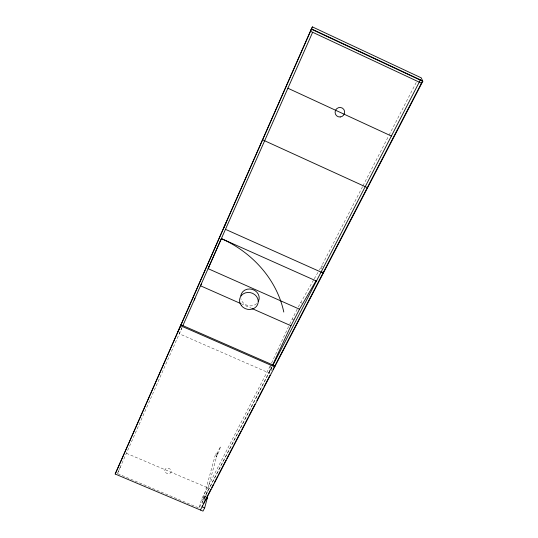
<?xml version="1.0" encoding="UTF-8"?>
<svg xmlns="http://www.w3.org/2000/svg" width="538" height="538" viewBox="0 0 538 538"><rect width="100%" height="100%" fill="white"/><g stroke="black" fill="none" stroke-linecap="round" stroke-linejoin="round"><path stroke-width="0.4" stroke-dasharray="2.69 2.02" d="M321.408 268.966L321.751 265.833L362.545 186.652M271.408 370.689L272.167 366.869M270.5 365.309L268.946 372.942L271.791 366.849M205.449 497.67L217.413 453.601M202.241 503.501L203.277 499.721M204.104 499.54L204.931 496.527L271.932 366.855M203.451 498.127L215.778 453.285M270.116 366.055L201.615 499.022L199.094 508.08L271.912 367.198M198.327 507.758L117.432 473.575L181.972 327.689M117.432 473.575L121.265 465M182.1 327.481L179.268 333.782L270.184 373.48M271.562 363.029L289.323 324.965M289.679 324.206L297.884 307.736M298.267 306.99L313.856 279.504M362.928 185.906L388.712 135.852M389.095 135.105L416.425 82.072M314.273 278.785L318.839 270.87M319.256 270.15L321.751 265.833L323.042 266.411M201.615 499.022L205.146 500.515M126.403 453.292L209.235 488.457M203.263 495.821L206.8 497.32M292.161 318.873L294.004 319.686M241.159 303.748L251.125 308.146M300.554 302.538L302.41 303.358M256.693 303.6A9.341 8.393 16.6 0 1 247.467 305.456A9.341 8.393 16.6 0 1 240.896 298.738M204.474 499.029A0.908 0.713 15.7 0 1 203.472 498.376A0.908 0.713 15.7 0 1 204.063 497.583A0.908 0.713 15.7 0 1 205.166 498.094M220.351 446.977L219.269 451.005L216.141 457.139L217.244 453.077L220.351 446.977M165.442 472.351A3.322 2.643 18.5 0 0 171.023 472.236A3.322 2.643 18.5 0 0 167.439 468.215A3.322 2.643 18.5 0 0 165.442 472.351M215.946 453.803A0.834 0.679 15.6 0 0 217.359 453.769A0.834 0.679 15.6 0 0 216.484 452.754A0.834 0.679 15.6 0 0 215.946 453.803"/><path stroke-width="0.81" d="M323.197 271.414L323.035 272.988L225.469 229.336M273.028 369.445L422.626 80.895L311.435 28.864L115.193 474.018L202.987 511.1L204.669 507.872L207.426 497.583L206.76 498.86M202.456 505.565L202.127 506.796L204.669 507.872M200.445 510.031L422.807 81.312L421.267 77.862L312.423 26.9L115.193 474.018M221.461 238.415L208.119 268.67L299.518 309.189L316.088 280.661M182.886 325.604L312.639 32.273M194.252 300.083L194.924 298.556M200.674 285.584L201.353 284.064M208.818 267.198L209.497 265.658M177.385 332.955L180.56 325.974M223.458 228.442L225.987 222.94M262.275 140.344L262.537 139.793L367.299 187.614L367.32 188.293M272.497 365.329L290.984 325.746L299.518 309.189M312.423 26.9L311.3 29.126L422.807 81.312M311.401 29.213L310.399 31.224L421.442 83.168M273.028 365.046L420.42 79.866M203.62 503.333L210.95 489.183M211.723 487.697L213.653 483.971M214.427 482.478L217.903 475.78M218.677 474.287L226.014 460.138M226.78 458.652L232.961 446.735M233.734 445.242L241.071 431.093M241.844 429.606L248.018 417.69M248.791 416.197L254.972 404.28M256.902 400.561L263.075 388.644M263.849 387.152L270.029 375.235M200.533 285.806L240.392 303.412M251.892 308.489L290.984 325.746M316.438 281.044L221.367 238.603A103.451 90.142 23 0 1 283.788 312.04M287.891 88.225L391.388 136.033M240.775 295.799A9.341 8.393 16.6 0 1 252.443 289.424A9.341 8.393 16.6 0 1 258.462 301.246M274.891 365.86L274.689 366.882L180.566 325.712L180.99 324.777L274.891 365.86M340.218 116.981A4.829 4.734 -41.7 0 0 343.836 109.463A4.829 4.734 -41.7 0 0 335.564 110.223A4.829 4.734 -41.7 0 0 340.218 116.981M241.401 305.645A9.428 8.453 16.6 0 0 257.494 304.811A9.428 8.453 16.6 0 0 247.816 292.443A9.428 8.453 16.6 0 0 241.401 305.645"/></g></svg>
